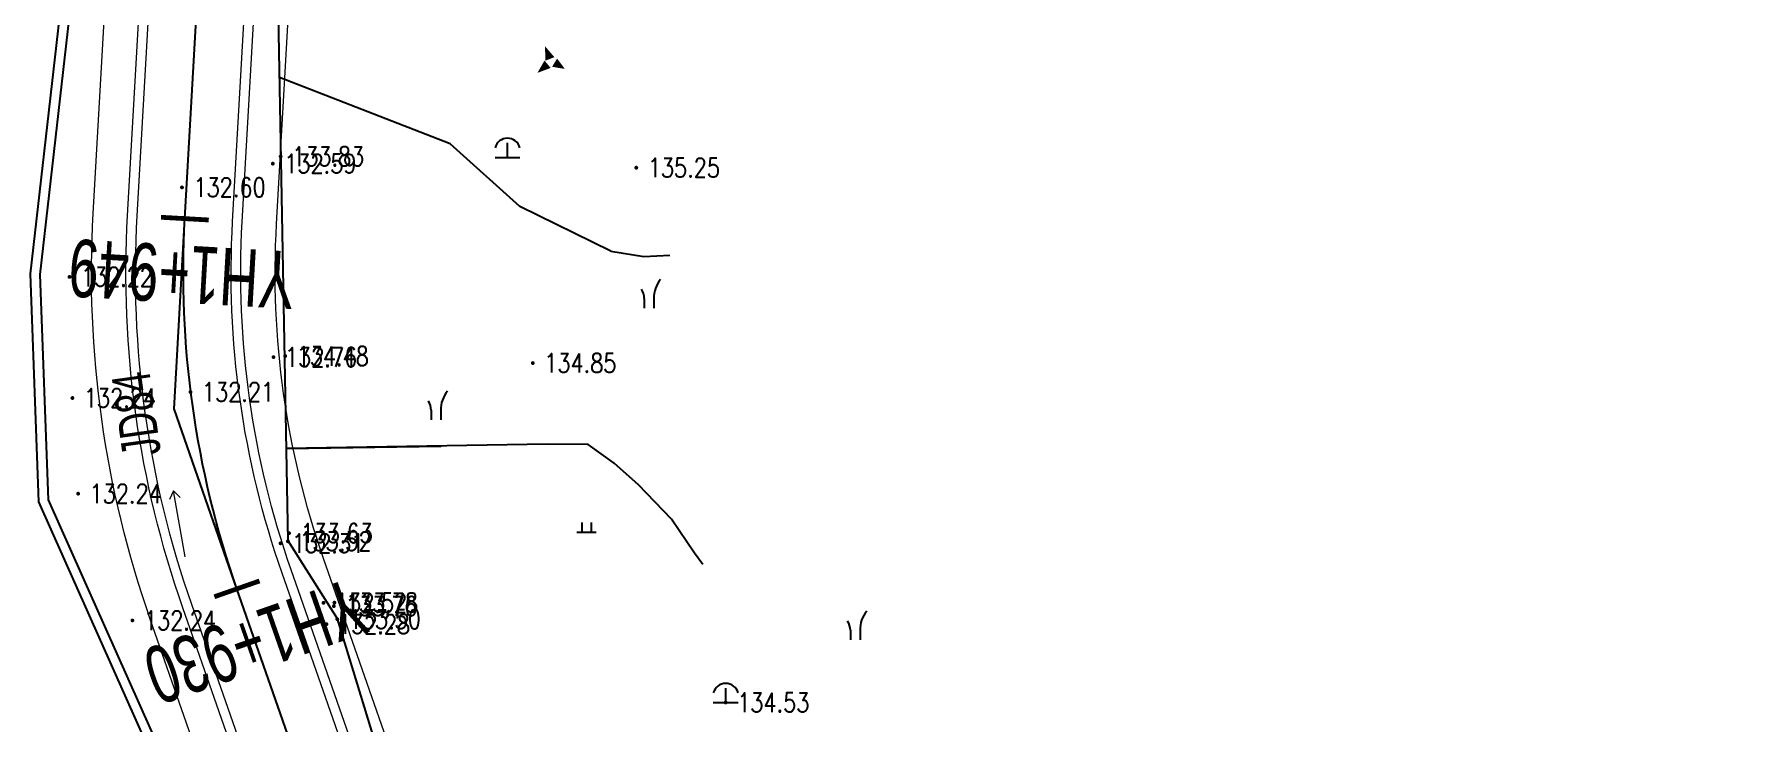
# Model space of a CAD drawing. Extents: x 529262 to 576451, y 2694391 to 2717535.
# Drawn here: x 562798.1 to 562887, y 2710714 to 2710750 of the extents above; entities that cross this region are included whole.
import ezdxf
from ezdxf.enums import TextEntityAlignment as Align

# ---------------------------------------------------------------- set-up
doc = ezdxf.new("R2010")
doc.units = 0
doc.linetypes.add('DASHED', pattern=[19.049999999999997, 12.7, -6.35])
for name, color, linetype in [('DLDW', 8, 'Continuous'), ('DMTZ', 8, 'Continuous'), ('GCD', 8, 'Continuous'), ('JMD', 8, 'Continuous'), ('ZBTZ', 8, 'Continuous'), ('交点标注', 3, 'Continuous'), ('桩号标注_YH', 2, 'Continuous'), ('道路中线_04护管挡墙', 7, 'Continuous')]:
    doc.layers.add(name, color=color, linetype=linetype)
doc.layers.add('SXSS', color=5, linetype='Continuous', lineweight=0)
doc.styles.add('EICAD', font='fsdb_e.shx', dxfattribs={"width": 0.707, "height": 2, "bigfont": 'tjhzf.shx'})
doc.styles.add('HZ', font='rs.shx', dxfattribs={"width": 0.8, "bigfont": 'hztxt.shx'})
doc.styles.add('JieTuHzTxt', font='smsim.shx', dxfattribs={"width": 0.7, "bigfont": 'smfs.shx'})
doc.linetypes.add('10421', pattern='A,2,[150,AAA.SHX,S=0.5,R=0,X=0,Y=0.5],1e-11', length=2.00000000001)
doc.linetypes.add('1161', pattern='A,0,[149,AAA.SHX,S=0.15,R=0,X=0,Y=0],-1.6', length=1.6)

# ---------------------------------------------------------------- blocks, each defined once
blk = doc.blocks.new('GC200')
at = {"linetype": 'Continuous', "const_width": 0.2, "flags": 128}
blk.add_lwpolyline([(-0.1, 0, 1), (0.1, 0, 1)], format="xyb", close=True, dxfattribs=at)
blk = doc.blocks.new('gc086')
at = {"color": 8}
for p, q in [((0, 0), (7, 0)), ((7, 0), (6.180847955711008, 0.573576436351046)), ((7, 0), (6.180847955711008, -0.5735764363510459))]:
    blk.add_line(p, q, dxfattribs=at)
blk = doc.blocks.new('gc087')
at = {"color": 8}
for points in [[(-0.6164435031508367, 1.712963870185343, 0, 1, 0), (-0.0958108670586344, 0.3890211813602094, 1, 1, 0)], [(-1.407335094436733, -1.074206729434346, 0, 1, 0), (-0.3403093532790176, -0.1739843474425056, 1, 1, 0)], [(0.3927341673299682, -0.0078195212333709, 1, 0, 0), (1.459759908487684, -0.6602608241427671, 1, 0, 0)]]:
    blk.add_lwpolyline(points, format="xyseb", dxfattribs=at)
blk = doc.blocks.new('gc119')
at = {"color": 8}
for p, q in [((-1, 0), (1, 0)), ((-0.5, 1), (-0.5, 0)), ((0.5, 1), (0.5, 0))]:
    blk.add_line(p, q, dxfattribs=at)
blk = doc.blocks.new('gc246')
at = {"color": 8}
for p, q in [((-0.5, 1), (-0.5, 0)), ((0.5, 1), (0.5, 0))]:
    blk.add_line(p, q, dxfattribs=at)
for centre, radius, start, end in [((-2.938418329314395, 0.8134745012056809), 2.445542007497904, 4.37429120107553, 29.02419726691174), ((3.404491783752011, 1.105927875686795), 2.906422756023367, 139.331235276754, 182.0886722848684)]:
    blk.add_arc(centre, radius, start, end, dxfattribs=at)
blk = doc.blocks.new('gc110')
at = {"color": 8}
for p, q in [((-1.3, 0), (1.3, 0)), ((0, 0), (0, 1.507916856331121))]:
    blk.add_line(p, q, dxfattribs=at)
blk.add_arc((0, 0.6549999999999999), 1.345, 14.86281594234505, 165.1371840576549, dxfattribs=at)

msp = doc.modelspace()

# ---------------------------------------------------------------- linework, layer by layer
at = {"layer": 'DMTZ', "linetype": '10421', "flags": 128}
msp.add_lwpolyline([(562974.75, 2710442.749), (562972.221, 2710448.106), (562970.53, 2710457.924), (562970.588, 2710462.816), (562968.785, 2710465.91), (562965.618, 2710470.107), (562964.715, 2710471.076), (562964.683, 2710472.686), (562965.951, 2710474.902), (562968.103, 2710485.167), (562969.614, 2710489.535), (562971.349, 2710495.807), (562974.751, 2710500.717), (562975.7885147439, 2710507.82364642), (562974.8793593798, 2710510.16654406), (562971.3097883859, 2710515.17943116), (562964.213, 2710518.086), (562956.712, 2710519.931), (562939.506, 2710518.475), (562935.726, 2710518.126), (562931.762, 2710518.288), (562929.3, 2710519.315), (562919.688, 2710517.249), (562916.468, 2710514.965), (562910.131, 2710508.998), (562907.098, 2710503.349), (562906.436, 2710502.096), (562904.175, 2710500.572), (562900.581, 2710500.839), (562896.864, 2710503.212), (562892.174, 2710509.435), (562890.793, 2710510.72), (562889.538, 2710511.732), (562887.479, 2710514.751), (562882.949, 2710523.099), (562882.932, 2710525.189), (562882.2380977372, 2710527.399296024), (562883.799, 2710533.091), (562883.971, 2710540.381), (562884.533, 2710541.159), (562880.615, 2710548.025), (562877.384, 2710551.024), (562873.585, 2710553.819), (562871.27, 2710555.417), (562866.187, 2710554.863), (562864.035, 2710554.128), (562862.653, 2710554.187), (562854.416, 2710552.946), (562849.3, 2710552.984), (562844.828, 2710554.167), (562838.817, 2710556.934), (562838.273, 2710558.715), (562837.129, 2710561.856), (562835.427, 2710564.474), (562828.384, 2710572.825), (562826.351, 2710574.034), (562816.192, 2710586.281), (562809.61, 2710595.308), (562807.629, 2710596.472), (562803.713, 2710599.951), (562798.177, 2710607.245), (562792.142, 2710614.012), (562783.976, 2710622.925), (562784.5828301851, 2710624.317657849), (562785.211, 2710624.551), (562787.2, 2710623.094), (562788.7788755939, 2710623.401217018), (562790.508, 2710625.592), (562788.742, 2710630.515), (562788.088, 2710634.638), (562786.78, 2710636.602), (562786.639, 2710640.923), (562787.825, 2710645.241), (562787.853, 2710649.099), (562784.409, 2710653.639), (562785.16, 2710656.358), (562788.285, 2710662.328), (562794.012, 2710668.105), (562797.95, 2710670.849), (562807.487, 2710674.38), (562815.068, 2710676.668), (562817.722, 2710679.886), (562819.808, 2710683.864), (562817.75, 2710692.913), (562819.815, 2710697.495), (562820.162, 2710700.927), (562819.299, 2710705.399), (562817.923, 2710708.322), (562815.977, 2710712.962), (562813.994, 2710719.447), (562811.415, 2710723.52), (562810.6813922131, 2710763.290965233), (562817.6759100298, 2710808.527753309), (562821.8706644834, 2710812.379483276)], dxfattribs=at)
at = {"layer": 'JMD', "linetype": 'Continuous', "flags": 128}
for points in [[(562743.6562438805, 2710751.279174134), (562748.9114637156, 2710798.218735118), (562806.6648875242, 2710788.240607179), (562804.1598920904, 2710775.428692925), (562800.9781094502, 2710762.877108857), (562800.8501334358, 2710758.708097934), (562798.4390239937, 2710737.447115839), (562798.872151644, 2710725.672861505), (562807.1962948567, 2710707.001436383), (562810.1291901718, 2710701.464581299), (562809.5679751111, 2710698.538938103), (562804.0681361132, 2710682.961204825), (562754.7443969124, 2710691.761099596), (562744.1281431834, 2710725.243409426), (562742.8384616168, 2710744.522943991)], [(562744.1531394332, 2710751.223543121), (562749.3493103901, 2710797.635680228), (562806.0761007629, 2710787.834924972), (562803.6718314638, 2710775.538179162), (562800.4800204467, 2710762.947034876), (562800.351, 2710758.744), (562797.9379836636, 2710737.466203053), (562798.3760493845, 2710725.557710927), (562806.7465226806, 2710706.782365358), (562809.605, 2710701.386), (562809.0839999999, 2710698.67), (562803.738, 2710683.528), (562755.129685234, 2710692.200255224), (562744.623, 2710725.337), (562743.3373466617, 2710744.556316314)]]:
    msp.add_lwpolyline(points, dxfattribs=at)
at = {"layer": 'ZBTZ', "linetype": '1161'}
msp.add_lwpolyline([(562828.2736494417, 2710738.656038125), (562823.5226494417, 2710740.997038125), (562819.8726494417, 2710744.264038125), (562810.9685934472, 2710747.720969245)], dxfattribs=at)
at = {"layer": 'ZBTZ', "linetype": '1161', "flags": 128}
for points, elevation in [([(562828.2736494417, 2710738.656038125), (562830.0057092825, 2710738.380280124), (562831.3608234318, 2710738.451580978)], 134.693), ([(562833.084521368, 2710722.299729339), (562832.6548076203, 2710722.878018019), (562831.44198053, 2710724.66105251), (562829.7297458418, 2710726.444087001), (562828.4455907552, 2710727.585219837), (562827.0856494417, 2710728.561038124), (562824.9497933825, 2710728.583705296), (562811.3257747818, 2710728.357152925), (562819.408603573, 2710728.470625001)], 135.185)]:
    msp.add_lwpolyline(points, dxfattribs=dict(at, elevation=elevation))
at = {"layer": '交点标注', "linetype": 'DASHED'}
for p, q in [((562805.4523447459, 2710730.417288277), (562806.0175692642, 2710740.357243711)), ((562808.737760672, 2710721.018978058), (562805.4523447459, 2710730.417288277))]:
    msp.add_line(p, q, dxfattribs=at)
at = {"layer": '桩号标注_YH', "const_width": 0.25}
for points in [[(562804.769585315, 2710740.42820893), (562807.2655532135, 2710740.28627849)], [(562807.5577815076, 2710720.606486637), (562809.9177398357, 2710721.431469479)]]:
    msp.add_lwpolyline(points, dxfattribs=at)
at = {"layer": '道路中线_04护管挡墙', "color": 8, "lineweight": 0}
for points in [[(562808.0038802851, 2710708.572570272), (562804.2066406817, 2710719.435011001, -0.09859235936888529), (562801.2253108993, 2710740.629750156), (562802.5796867799, 2710764.44760564, -0.01599495874024748), (562802.8905042299, 2710767.938996032), (562806.250383842, 2710795.622446048, -0.1366622158798039), (562813.3920083375, 2710812.87753225), (562814.1074066566, 2710813.79162547, -0.06637643761970137), (562819.7396936871, 2710819.298913597), (562819.8344025562, 2710819.369667129, 0.2109191830664381), (562823.8811409204, 2710826.546340208), (562824.2895892024, 2710830.714194938, -0.1280863722637766), (562827.7351248465, 2710840.081295913), (562829.6440672898, 2710842.828584003, 0.1298929344445961), (562831.4258549365, 2710847.726240541), (562831.7370139062, 2710851.152034744, 0.337608570731641), (562828.38530346, 2710856.490893324), (562808.3275142757, 2710864.017874931, 0.03630476831934717), (562803.4305084652, 2710865.460159148), (562776.5504357818, 2710871.297650968, -0.4149288307138348), (562763.8972031098, 2710891.024121264), (562767.2106351339, 2710906.103958967)], [(562809.7030502812, 2710709.166557918), (562805.9058106779, 2710720.028998647, -0.09859235936824541), (562803.0224077861, 2710740.527560239), (562804.3767836668, 2710764.345415723, -0.01599495873917007), (562804.6773917845, 2710767.722125408), (562808.0372713966, 2710795.405575424, -0.1366622158793873), (562814.8095015218, 2710811.768157168), (562815.5248998409, 2710812.682250388, -0.06637643761962231), (562820.8169816143, 2710817.856883527), (562820.9116904802, 2710817.927637057, 0.2109191830658241), (562825.672559148, 2710826.370781858), (562826.0810074299, 2710830.538636588, -0.1280863722654504), (562829.2133125609, 2710839.054182929), (562831.1222550041, 2710841.80147102, 0.1298929344420516), (562833.218475765, 2710847.563419888), (562833.5296347347, 2710850.98921409, 0.3376085707367713), (562829.0177168263, 2710858.176139103), (562808.959927642, 2710865.70312071, 0.03630476831961284), (562803.8125067618, 2710867.219158097), (562776.9324340783, 2710873.056649917, -0.4149288307140714), (562765.6552641831, 2710890.637829583), (562768.968696207, 2710905.717667286)], [(562810.1750419467, 2710709.331554487), (562806.3778023436, 2710720.193995216, -0.09859235936751774), (562803.5216013658, 2710740.499174151), (562804.8759772464, 2710764.317029635, -0.01599495873914427), (562805.1737494386, 2710767.661883568), (562808.5336290507, 2710795.345333585, -0.1366622158811139), (562815.2032496284, 2710811.459997423), (562815.9186479477, 2710812.374090644, -0.0663764376211018), (562821.1162282608, 2710817.456319619), (562821.210937126, 2710817.527073148, 0.2109191830623791), (562826.1701753223, 2710826.32201565), (562826.5786236041, 2710830.48987038, -0.128086372269251), (562829.6239202594, 2710838.768873767), (562831.5328627026, 2710841.516161858, 0.1298929344398943), (562833.7164259951, 2710847.518191929), (562834.0275849649, 2710850.943986131, 0.3376085707471261), (562829.1933872058, 2710858.64426293), (562809.1355980216, 2710866.171244537, 0.03630476831930388), (562803.9186173998, 2710867.707768916), (562777.0385447162, 2710873.545260736, -0.4149288307129357), (562766.1436144812, 2710890.530526338), (562769.4570465052, 2710905.610364041)], [(562814.8949586027, 2710710.981520171), (562811.0977189997, 2710721.8439609, -0.09859235936465953), (562808.5135371627, 2710740.215313269), (562809.8679130432, 2710764.033168754, -0.0159949587384758), (562810.1373259791, 2710767.05946517), (562813.4972055913, 2710794.742915186, -0.1366622158844323), (562819.1407306954, 2710808.378399973), (562819.8561290149, 2710809.292493193, -0.06637643762297733), (562824.1086947254, 2710813.450680537), (562824.2034035911, 2710813.521434066, 0.2109191830614069), (562831.1463370655, 2710825.834353568), (562831.5547853472, 2710830.002208298, -0.1280863722722736), (562833.729997244, 2710835.915782147), (562835.638939687, 2710838.663070237, 0.1298929344490103), (562838.6959282967, 2710847.065912336), (562839.0070872663, 2710850.491706538, 0.3376085707533431), (562830.9500910011, 2710863.325501204), (562810.892301817, 2710870.852482812, 0.03630476831955903), (562804.9797237789, 2710872.593877106), (562778.0996510953, 2710878.431368927, -0.4149288307158591), (562771.0271174621, 2710889.45749389), (562774.3405494861, 2710904.537331593)], [(562815.3669502683, 2710711.14651674), (562811.5697106654, 2710722.008957468, -0.09859235936380854), (562809.0127307423, 2710740.186927181), (562810.3671066229, 2710764.004782666, -0.0159949587384396), (562810.6336836332, 2710766.99922333), (562813.9935632454, 2710794.682673346, -0.1366622158823912), (562819.5344788021, 2710808.070240228), (562820.2498771215, 2710808.984333449, -0.06637643762490289), (562824.4079413719, 2710813.050116628), (562824.5026502371, 2710813.120870158, 0.2109191830591378), (562831.6439532398, 2710825.785587361), (562832.0524015215, 2710829.95344209, -0.1280863722694169), (562834.1406049425, 2710835.630472984), (562836.0495473855, 2710838.377761075, 0.1298929344473188), (562839.1938785268, 2710847.020684377), (562839.5050374964, 2710850.446478579, 0.3376085707480572), (562831.1257613807, 2710863.793625031), (562811.0679721965, 2710871.320606639, 0.03630476831994201), (562805.0858344168, 2710873.082487925), (562778.2057617332, 2710878.919979746, -0.4149288307141061), (562771.5154677602, 2710889.350190645), (562774.8288997842, 2710904.430028348)], [(562817.0661202644, 2710711.740504386), (562813.2688806616, 2710722.602945115, -0.09859235936285603), (562810.8098276292, 2710740.084737264), (562812.1642035098, 2710763.902592749, -0.01599495873967165), (562812.4205711877, 2710766.782352707), (562815.7804508, 2710794.465802723, -0.1366622158865442), (562820.9519719862, 2710806.960865146), (562821.667370306, 2710807.874958367, -0.06637643762525694), (562825.4852292992, 2710811.608086559), (562825.5799381617, 2710811.678840086, 0.2109191830602535), (562833.4353714674, 2710825.610029011), (562833.843819749, 2710829.77788374, -0.1280863722723314), (562835.6187926568, 2710834.603360001), (562837.5277351, 2710837.350648091, 0.1298929344455292), (562840.9864993553, 2710846.857863723), (562841.2976583249, 2710850.283657926, 0.3376085707499513), (562831.7581747469, 2710865.47887081), (562811.7003855628, 2710873.005852418, 0.03630476831940051), (562805.4678327132, 2710874.841486874), (562778.5877600297, 2710880.678978694, -0.4149288307184355), (562773.2735288333, 2710888.963898964), (562776.5869608574, 2710904.043736666)]]:
    msp.add_lwpolyline(points, format="xyb", dxfattribs=at)
at = {"layer": '道路中线_04护管挡墙', "color": 1}
msp.add_lwpolyline([(562812.5350002748, 2710710.156537329), (562808.7377606716, 2710721.018978058, -0.09859235936611838), (562806.0175692643, 2710740.35724371), (562807.3719451448, 2710764.175099195, -0.01599495873885258), (562807.6555377089, 2710767.360674369), (562811.015417321, 2710795.044124385, -0.1366622158826347), (562817.1719901619, 2710809.919198698), (562817.8873884813, 2710810.833291919, -0.06637643762194585), (562822.6124614931, 2710815.453500078), (562822.7071703585, 2710815.524253607, 0.2109191830584962), (562828.658256194, 2710826.078184609), (562829.0667044757, 2710830.246039339, -0.1280863722705105), (562831.6769587517, 2710837.342327957), (562833.5859011948, 2710840.089616047, 0.1298929344452117), (562836.2061771459, 2710847.292052133), (562836.5173361156, 2710850.717846334, 0.337608570744107), (562830.0717391035, 2710860.984882067), (562810.0139499193, 2710868.511863675, 0.03630476831985215), (562804.4491705893, 2710870.150823011), (562777.5690979058, 2710875.988314831, -0.4149288307151988), (562768.5853659717, 2710889.994010114), (562771.8987979956, 2710905.073847817)], format="xyb", dxfattribs=at)

# ---------------------------------------------------------------- block references
at = {"layer": 'DLDW', "linetype": 'Continuous', "xscale": 0.5, "yscale": 0.5, "zscale": 0.5}
for p in [(562822.8736494418, 2710743.555038125, 135.254), (562834.2806494418, 2710715.080038125, 134.528)]:
    msp.add_blockref('gc110', p, dxfattribs=at)
at = {"layer": 'DMTZ', "linetype": '1161', "xscale": 0.5, "yscale": 0.5, "zscale": 0.5}
msp.add_blockref('gc087', (562825.141647794, 2710748.507610743), dxfattribs=at)
at = {"layer": 'GCD', "linetype": 'Continuous'}
ref = msp.add_blockref('GC200', (562810.6113909862, 2710743.230178906, 132.59), dxfattribs=dict(at, xscale=0.5, yscale=0.5, zscale=0.5))
ref.add_attrib('height', '132.59', dxfattribs={"linetype": 'Continuous', "height": 1, "style": 'HZ', "width": 0.8}).set_placement((562811.2113909862, 2710743.230178906, 132.59), align=Align.MIDDLE_LEFT)
ref = msp.add_blockref('GC200', (562811.020203018, 2710743.605048532, 133.832), dxfattribs=dict(at, xscale=0.5, yscale=0.5, zscale=0.5))
ref.add_attrib('height', '133.83', dxfattribs={"linetype": 'Continuous', "height": 1, "style": 'HZ', "width": 0.8}).set_placement((562811.620203018, 2710743.605048532, 133.832), align=Align.MIDDLE_LEFT)
ref = msp.add_blockref('GC200', (562829.6086494417, 2710743.019038124, 135.247), dxfattribs=dict(at, xscale=0.5, yscale=0.5))
ref.add_attrib('height', '135.25', dxfattribs={"linetype": 'Continuous', "height": 1, "style": 'HZ', "width": 0.8}).set_placement((562830.2086494417, 2710743.019038124, 135.247), align=Align.MIDDLE_LEFT)
ref = msp.add_blockref('GC200', (562805.8655666141, 2710741.990486327, 132.601), dxfattribs=dict(at, xscale=0.5, yscale=0.5, zscale=0.5))
ref.add_attrib('height', '132.60', dxfattribs={"linetype": 'Continuous', "height": 1, "style": 'HZ', "width": 0.8}).set_placement((562806.4655666141, 2710741.990486327, 132.601), align=Align.MIDDLE_LEFT)
ref = msp.add_blockref('GC200', (562799.9866637378, 2710737.313598618, 132.22), dxfattribs=dict(at, xscale=0.5, yscale=0.5, zscale=0.5))
ref.add_attrib('height', '132.22', dxfattribs={"linetype": 'Continuous', "height": 1, "style": 'HZ', "width": 0.8}).set_placement((562800.5866637378, 2710737.313598618, 132.22), align=Align.MIDDLE_LEFT)
ref = msp.add_blockref('GC200', (562810.6495264369, 2710733.12204563, 132.76), dxfattribs=dict(at, xscale=0.5, yscale=0.5, zscale=0.5))
ref.add_attrib('height', '132.76', dxfattribs={"linetype": 'Continuous', "height": 1, "style": 'HZ', "width": 0.8}).set_placement((562811.2495264369, 2710733.12204563, 132.76), align=Align.MIDDLE_LEFT)
ref = msp.add_blockref('GC200', (562811.259312294, 2710733.175790379, 134.475), dxfattribs=dict(at, xscale=0.5, yscale=0.5, zscale=0.5))
ref.add_attrib('height', '134.48', dxfattribs={"linetype": 'Continuous', "height": 1, "style": 'HZ', "width": 0.8}).set_placement((562811.8593122939, 2710733.175790379, 134.475), align=Align.MIDDLE_LEFT)
ref = msp.add_blockref('GC200', (562824.1986494417, 2710732.813038125, 134.845), dxfattribs=dict(at, xscale=0.5, yscale=0.5))
ref.add_attrib('height', '134.85', dxfattribs={"linetype": 'Continuous', "height": 1, "style": 'HZ', "width": 0.8}).set_placement((562824.7986494417, 2710732.813038125, 134.845), align=Align.MIDDLE_LEFT)
ref = msp.add_blockref('GC200', (562806.3112336637, 2710731.297692103, 132.207), dxfattribs=dict(at, xscale=0.5, yscale=0.5, zscale=0.5))
ref.add_attrib('height', '132.21', dxfattribs={"linetype": 'Continuous', "height": 1, "style": 'HZ', "width": 0.8}).set_placement((562806.9112336637, 2710731.297692103, 132.207), align=Align.MIDDLE_LEFT)
ref = msp.add_blockref('GC200', (562800.1386335089, 2710730.988020789, 132.24), dxfattribs=dict(at, xscale=0.5, yscale=0.5, zscale=0.5))
ref.add_attrib('height', '132.24', dxfattribs={"linetype": 'Continuous', "height": 1, "style": 'HZ', "width": 0.8}).set_placement((562800.7386335089, 2710730.988020789, 132.24), align=Align.MIDDLE_LEFT)
ref = msp.add_blockref('GC200', (562800.4372340881, 2710725.990475713, 132.24), dxfattribs=dict(at, xscale=0.5, yscale=0.5, zscale=0.5))
ref.add_attrib('height', '132.24', dxfattribs={"linetype": 'Continuous', "height": 1, "style": 'HZ', "width": 0.8}).set_placement((562801.037234088, 2710725.990475713, 132.24), align=Align.MIDDLE_LEFT)
ref = msp.add_blockref('GC200', (562811.0119540989, 2710723.397554979, 132.31), dxfattribs=dict(at, xscale=0.5, yscale=0.5, zscale=0.5))
ref.add_attrib('height', '132.31', dxfattribs={"linetype": 'Continuous', "height": 1, "style": 'HZ', "width": 0.8}).set_placement((562811.6119540989, 2710723.397554979, 132.31), align=Align.MIDDLE_LEFT)
at = {"layer": 'GCD', "color": 3, "linetype": 'Continuous'}
ref = msp.add_blockref('GC200', (562811.4026552576, 2710723.50418991, 133.516), dxfattribs=dict(at, xscale=0.5, yscale=0.5, zscale=0.5))
ref.add_attrib('height', '133.52', dxfattribs={"linetype": 'Continuous', "height": 1, "style": 'HZ', "width": 0.8}).set_placement((562812.0026552576, 2710723.50418991, 133.516), align=Align.MIDDLE_LEFT)
at = {"layer": 'GCD', "linetype": 'Continuous'}
ref = msp.add_blockref('GC200', (562811.461954099, 2710723.926554979, 133.632), dxfattribs=dict(at, xscale=0.5, yscale=0.5, zscale=0.5))
ref.add_attrib('height', '133.63', dxfattribs={"linetype": 'Continuous', "height": 1, "style": 'HZ', "width": 0.8}).set_placement((562812.061954099, 2710723.926554979, 133.632), align=Align.MIDDLE_LEFT)
ref = msp.add_blockref('GC200', (562813.260954099, 2710720.289554979, 132.523), dxfattribs=dict(at, xscale=0.5, yscale=0.5, zscale=0.5))
ref.add_attrib('height', '132.52', dxfattribs={"linetype": 'Continuous', "height": 1, "style": 'HZ', "width": 0.8}).set_placement((562813.860954099, 2710720.289554979, 132.523), align=Align.MIDDLE_LEFT)
ref = msp.add_blockref('GC200', (562813.8009540989, 2710720.114554978, 133.756), dxfattribs=dict(at, xscale=0.5, yscale=0.5, zscale=0.5))
ref.add_attrib('height', '133.76', dxfattribs={"linetype": 'Continuous', "height": 1, "style": 'HZ', "width": 0.8}).set_placement((562814.4009540989, 2710720.114554978, 133.756), align=Align.MIDDLE_LEFT)
ref = msp.add_blockref('GC200', (562813.830954099, 2710720.298554979, 133.779), dxfattribs=dict(at, xscale=0.5, yscale=0.5, zscale=0.5))
ref.add_attrib('height', '133.78', dxfattribs={"linetype": 'Continuous', "height": 1, "style": 'HZ', "width": 0.8}).set_placement((562814.4309540989, 2710720.298554979, 133.779), align=Align.MIDDLE_LEFT)
ref = msp.add_blockref('GC200', (562803.2783251669, 2710719.368585167, 132.24), dxfattribs=dict(at, xscale=0.5, yscale=0.5, zscale=0.5))
ref.add_attrib('height', '132.24', dxfattribs={"linetype": 'Continuous', "height": 1, "style": 'HZ', "width": 0.8}).set_placement((562803.8783251669, 2710719.368585167, 132.24), align=Align.MIDDLE_LEFT)
at = {"layer": 'GCD', "color": 3, "linetype": 'Continuous'}
ref = msp.add_blockref('GC200', (562813.4175881277, 2710719.173850026, 132.277), dxfattribs=dict(at, xscale=0.5, yscale=0.5, zscale=0.5))
ref.add_attrib('height', '132.28', dxfattribs={"linetype": 'Continuous', "height": 1, "style": 'HZ', "width": 0.8}).set_placement((562814.0175881276, 2710719.173850026, 132.277), align=Align.MIDDLE_LEFT)
ref = msp.add_blockref('GC200', (562813.9816552575, 2710719.431189911, 133.5), dxfattribs=dict(at, xscale=0.5, yscale=0.5, zscale=0.5))
ref.add_attrib('height', '133.50', dxfattribs={"linetype": 'Continuous', "height": 1, "style": 'HZ', "width": 0.8}).set_placement((562814.5816552575, 2710719.431189911, 133.5), align=Align.MIDDLE_LEFT)
at = {"layer": 'GCD', "linetype": 'Continuous'}
ref = msp.add_blockref('GC200', (562834.2806494418, 2710715.080038125, 134.528), dxfattribs=dict(at, xscale=0.5, yscale=0.5))
ref.add_attrib('height', '134.53', dxfattribs={"linetype": 'Continuous', "height": 1, "style": 'HZ', "width": 0.8}).set_placement((562834.8806494417, 2710715.080038125, 134.528), align=Align.MIDDLE_LEFT)
at = {"layer": 'SXSS', "color": 8, "linetype": 'Continuous', "xscale": 0.499999999940159, "yscale": 0.499999999940159, "zscale": 0.499999999940159, "rotation": 100.0954582186095}
msp.add_blockref('gc086', (562806.0376655664, 2710722.693968303), dxfattribs=at)
at = {"layer": 'ZBTZ', "linetype": 'Continuous', "xscale": 0.5, "yscale": 0.5}
for name, p in [('gc246', (562830.2773291044, 2710735.680080389)), ('gc246', (562819.143009886, 2710729.844854345)), ('gc119', (562827.0047475201, 2710723.980724705)), ('gc246', (562841.0524733352, 2710718.353946116))]:
    msp.add_blockref(name, p, dxfattribs=at)

# ---------------------------------------------------------------- texts
at = {"layer": '交点标注', "style": 'EICAD', "width": 0.707}
msp.add_text('JD84', height=2, rotation=98.0069014782283, dxfattribs=at).set_placement((562803.4718421506, 2710730.138703514), align=Align.MIDDLE_CENTER)
at = {"layer": '桩号标注_YH', "style": 'JieTuHzTxt', "width": 0.7}
for s, rotation, p in [('YH1+949', 176.7454440262292, (562805.9891831762, 2710739.85805013)), ('YH1+930', 199.2683589238493, (562808.90275724, 2710720.546986392))]:
    msp.add_text(s, height=3, rotation=rotation, dxfattribs=at).set_placement(p, align=Align.BOTTOM_CENTER)

doc.saveas('drawing.dxf')
